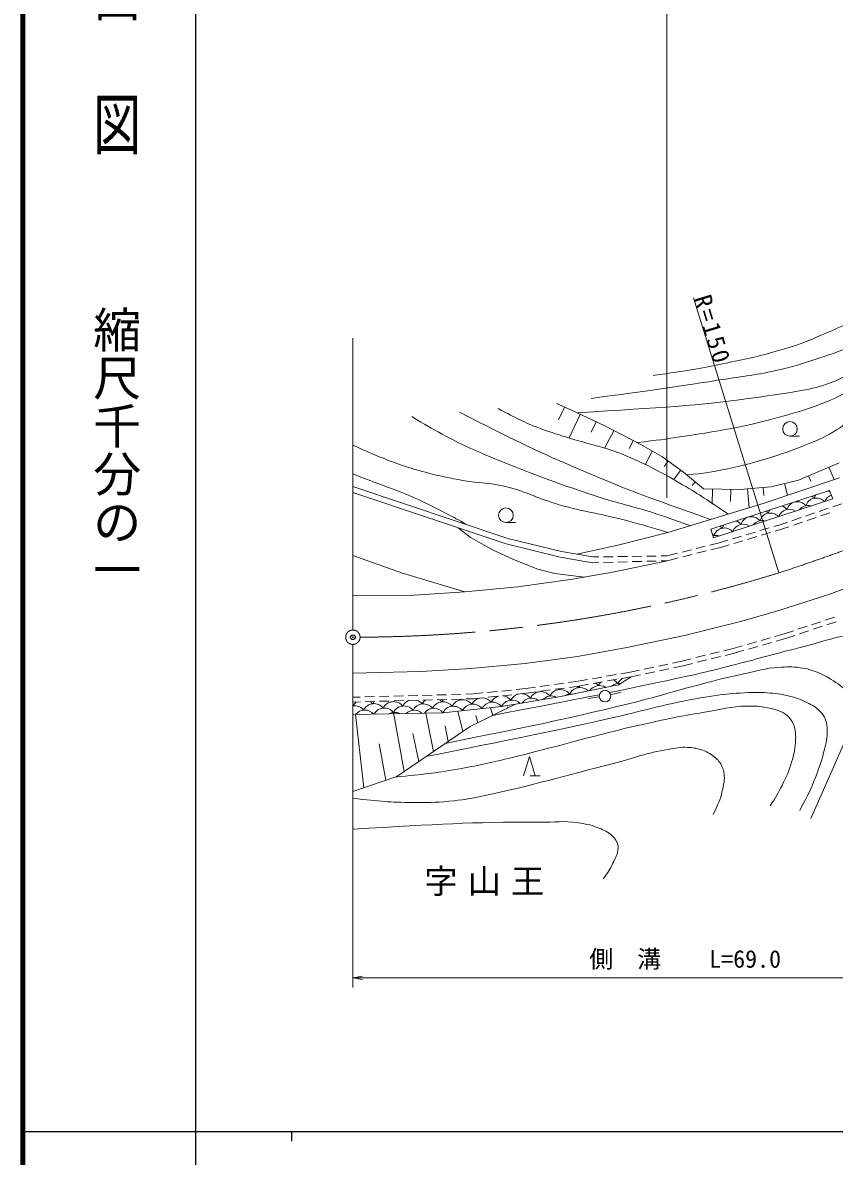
# Model space of a CAD drawing. Units: millimetres at full size, sheet at 1:1000; details may follow other scales. Extents: x 40000 to 680000, y 20000 to 380000.
# Drawn here: x 40000 to 124529, y 202409 to 320481 of the extents above; entities that cross this region are included whole.
import ezdxf
from ezdxf.enums import TextEntityAlignment as Align

# ---------------------------------------------------------------- set-up
doc = ezdxf.new("R2010")
doc.units = ezdxf.units.MM
doc.header["$LTSCALE"] = 1000
doc.header["$PDMODE"] = 32
doc.header["$PDSIZE"] = 500
doc.linetypes.add('CHAIN', pattern=[18.5, 12, -1.5, 3.5, -1.5])
for name, color, linetype, lineweight in [('M-BGD', 7, 'Continuous', 13), ('M-BMK', 2, 'CHAIN', 13), ('M-BMK-OTRS', 5, 'Continuous', 13), ('M-STR-HTXT', 7, 'Continuous', 13), ('M-TTL', 2, 'Continuous', 140), ('M-TTL-BAND', 7, 'Continuous', 25), ('M-WORK', 1, 'Continuous', 13)]:
    doc.layers.add(name, color=color, linetype=linetype, lineweight=lineweight)
doc.layers.add('M-BMK-HTXT', color=7, linetype='Continuous')
doc.layers.add('M-OTRS', color=6, linetype='Continuous')
doc.styles.add('@ＭＳ ゴシック', font='')
doc.styles.add('ＭＳ ゴシック', font='')
doc.styles.get('@ＭＳ ゴシック').set_extended_font_data('@MS Gothic')
doc.styles.get('ＭＳ ゴシック').set_extended_font_data('MS Gothic')

# ---------------------------------------------------------------- blocks, each defined once
blk = doc.blocks.new('open_arrow')
at = {"color": 0, "linetype": 'Continuous', "lineweight": -2}
blk.add_lwpolyline([(7.5, 1.25), (0, 0), (7.5, -1.25)], dxfattribs=at)

msp = doc.modelspace()

# ---------------------------------------------------------------- linework, layer by layer
at = {"layer": 'M-BGD'}
msp.add_line((125989, 246498), (122086, 237602), dxfattribs=at)
at = {"layer": 'M-BMK'}
msp.add_circle((74389, 256475), 750, dxfattribs=at)
for centre, radius, start, end in [((53533, 462826), 210034, 288.08644, 296.32774), ((74425, 406475), 150000, 270.27253, 287.18263)]:
    msp.add_arc(centre, radius, start, end, dxfattribs=at)
at = {"layer": 'M-BMK-OTRS'}
for p, q in [((74389, 287617), (74383, 257225)), ((74389, 255725), (74383, 225332))]:
    msp.add_line(p, q, dxfattribs=at)
at = {"layer": 'M-OTRS'}
msp.add_point((74389, 256475), dxfattribs=at)
at = {"layer": 'M-STR-HTXT'}
for p, q in [((107099, 271000), (107099, 335000)), ((118738, 263170), (109874, 291830)), ((74387, 244725), (74387, 220000)), ((74387, 221000), (143590, 221000))]:
    msp.add_line(p, q, dxfattribs=at)
at = {"layer": 'M-TTL'}
msp.add_line((40000, 380000), (40000, 20000), dxfattribs=at)
at = {"layer": 'M-TTL-BAND'}
for p, q in [((58000, 370000), (58000, 20000)), ((40000, 205000), (579000, 205000)), ((68000, 205000), (68000, 204000))]:
    msp.add_line(p, q, dxfattribs=at)
at = {"layer": 'M-WORK'}
for p, q in [((95591, 280834), (97071, 280174)), ((96417, 280447), (95791, 279110)), ((97071, 280174), (100548, 278516)), ((98069, 279675), (96930, 277239)), ((99722, 278902), (99216, 277821)), ((100548, 278516), (104380, 276548)), ((101553, 277982), (100592, 276172)), ((103563, 276915), (103149, 276135)), ((104380, 276548), (106578, 275314)), ((119912, 277411), (120912, 277411)), ((105573, 275847), (104824, 274436)), ((106578, 275314), (108819, 273682)), ((107230, 274828), (106795, 274245)), ((120782, 272842), (125034, 274645)), ((123971, 274194), (124520, 272900)), ((108533, 273857), (107788, 272856)), ((108819, 273682), (110887, 271924)), ((117208, 270433), (125066, 273084)), ((117913, 272127), (120782, 272842)), ((121845, 273292), (122086, 272726)), ((74392, 272174), (90521, 266761)), ((110036, 272648), (109722, 272279)), ((110887, 271924), (114699, 271857)), ((111684, 267716), (124040, 271763)), ((111840, 271907), (111812, 270316)), ((113746, 271874), (113724, 270617)), ((114699, 271857), (117913, 272127)), ((115503, 271925), (115667, 269961)), ((117109, 272060), (117177, 271252)), ((119347, 272484), (119653, 271258)), ((124040, 271763), (124377, 270879)), ((74392, 271541), (90354, 266184)), ((107206, 267373), (117208, 270433)), ((111930, 266811), (124377, 270879)), ((122481, 269416), (121534, 269095)), ((123902, 269899), (122955, 269577)), ((123118, 269105), (124065, 269426)), ((125322, 270381), (124375, 270060)), ((90330, 268417), (91330, 268417)), ((118984, 268228), (118221, 268002)), ((119641, 268452), (118984, 268228)), ((121061, 268934), (120114, 268612)), ((120277, 268140), (121224, 268461)), ((121698, 268622), (122645, 268944)), ((85369, 267857), (86650, 266877)), ((86650, 266877), (88987, 265535)), ((101990, 266054), (107206, 267373)), ((111930, 266811), (111684, 267716)), ((114866, 267004), (113908, 266719)), ((116304, 267431), (115346, 267146)), ((115488, 266667), (116446, 266952)), ((117742, 267859), (116783, 267574)), ((116925, 267095), (117884, 267380)), ((118363, 267522), (119135, 267752)), ((119135, 267752), (119804, 267979)), ((90354, 266184), (95983, 264798)), ((90521, 266761), (96105, 265386)), ((97717, 265113), (101990, 266054)), ((111095, 265954), (110125, 265710)), ((112666, 266349), (111580, 266076)), ((111669, 265583), (112799, 265867)), ((113429, 266576), (112666, 266349)), ((112799, 265867), (113571, 266097)), ((114050, 266239), (115008, 266524)), ((79557, 263131), (74391, 264971)), ((88987, 265535), (91118, 264564)), ((91118, 264564), (93658, 263555)), ((95983, 264798), (99338, 264231)), ((96105, 265386), (99381, 264832)), ((99990, 264841), (99381, 264832)), ((101490, 264864), (100490, 264849)), ((102990, 264887), (101990, 264872)), ((104490, 264909), (103490, 264894)), ((105989, 264932), (104989, 264917)), ((107099, 264949), (106489, 264940)), ((108185, 265222), (107099, 264949)), ((107145, 264445), (108275, 264729)), ((109640, 265588), (108670, 265344)), ((108760, 264851), (109729, 265095)), ((110214, 265217), (111184, 265461)), ((93658, 263555), (95409, 263114)), ((99993, 264249), (99338, 264231)), ((101492, 264290), (100492, 264263)), ((101439, 263250), (107145, 264445)), ((102991, 264331), (101992, 264304)), ((104491, 264372), (103491, 264345)), ((105990, 264413), (104991, 264386)), ((107145, 264445), (106490, 264427)), ((86037, 261188), (79557, 263131)), ((91580, 261737), (97266, 262525)), ((95409, 263114), (98490, 262737)), ((97266, 262525), (101439, 263250)), ((123974, 260928), (129121, 262851)), ((80764, 260861), (86037, 261188)), ((86037, 261188), (91580, 261737)), ((80764, 260861), (74390, 260825)), ((118844, 259275), (123974, 260928)), ((114905, 258149), (118844, 259275)), ((108941, 256649), (114905, 258149)), ((121693, 257616), (120743, 257302)), ((123117, 258087), (122167, 257773)), ((123273, 257612), (122324, 257298)), ((124547, 258560), (123592, 258244)), ((124712, 258088), (123748, 257769)), ((102922, 255389), (108941, 256649)), ((117862, 256415), (116901, 256140)), ((119313, 256829), (118343, 256552)), ((119460, 256352), (118481, 256072)), ((120268, 257145), (119313, 256829)), ((120425, 256670), (119460, 256352)), ((121849, 257141), (120899, 256827)), ((97788, 254473), (102922, 255389)), ((114008, 255313), (113032, 255071)), ((114978, 255590), (114008, 255313)), ((115116, 255109), (114137, 254829)), ((116420, 256002), (115459, 255727)), ((116558, 255522), (115597, 255247)), ((118000, 255934), (117039, 255659)), ((92344, 253741), (97788, 254473)), ((108658, 253988), (107674, 253780)), ((109635, 254229), (108658, 253988)), ((111091, 254590), (110120, 254350)), ((111211, 254105), (110240, 253864)), ((112547, 254951), (111576, 254710)), ((112667, 254465), (111696, 254225)), ((114137, 254829), (113152, 254586)), ((81482, 252902), (74388, 252725)), ((81482, 252902), (86675, 253214)), ((86675, 253214), (92344, 253741)), ((103265, 252848), (102284, 252674)), ((104249, 253056), (103265, 252848)), ((105717, 253366), (104739, 253160)), ((105821, 252877), (104842, 252670)), ((107185, 253676), (106206, 253470)), ((107288, 253187), (106310, 252981)), ((108770, 253500), (107777, 253291)), ((109755, 253744), (108770, 253500)), ((96367, 251680), (95377, 251542)), ((102066, 251519), (95654, 250219)), ((97858, 251886), (96862, 251748)), ((98838, 252061), (97858, 251886)), ((98925, 251568), (97936, 251392)), ((100315, 252323), (99331, 252148)), ((100402, 251831), (99418, 251656)), ((101792, 252586), (100808, 252411)), ((101879, 252094), (100894, 251919)), ((103360, 252357), (102066, 251519)), ((103360, 252357), (102371, 252181)), ((104353, 252567), (103360, 252357)), ((78149, 250326), (77150, 250299)), ((79649, 250367), (78649, 250340)), ((81148, 250407), (80148, 250380)), ((82648, 250448), (81648, 250421)), ((84147, 250488), (83147, 250461)), ((85647, 250528), (84647, 250501)), ((86909, 250562), (86146, 250542)), ((87914, 250666), (86909, 250562)), ((89406, 250820), (88411, 250718)), ((89461, 250323), (88467, 250221)), ((90898, 250974), (89903, 250872)), ((90954, 250477), (89959, 250375)), ((92400, 251129), (91395, 251026)), ((92460, 250633), (91451, 250529)), ((93396, 251267), (92400, 251129)), ((93465, 250772), (92460, 250633)), ((94881, 251473), (93891, 251336)), ((94950, 250978), (93960, 250841)), ((96436, 251184), (95446, 251047)), ((97936, 251392), (96932, 251253)), ((101228, 250482), (102344, 250766)), ((75176, 249746), (74387, 249725)), ((75150, 250245), (74388, 250225)), ((76650, 250286), (75650, 250259)), ((76675, 249787), (75676, 249760)), ((78175, 249827), (77175, 249800)), ((79674, 249868), (78675, 249841)), ((81174, 249908), (80174, 249881)), ((82673, 249949), (81674, 249922)), ((84173, 249990), (83173, 249963)), ((89879, 249253), (83768, 248614)), ((85672, 250030), (84672, 250003)), ((86960, 250065), (86172, 250044)), ((91325, 249495), (86611, 247183)), ((87969, 250169), (86960, 250065)), ((88968, 248339), (88725, 249133)), ((95654, 250219), (89879, 249253)), ((90540, 249110), (90472, 249249)), ((100040, 250255), (98913, 250106)), ((83768, 248614), (74387, 248411)), ((75527, 240795), (74668, 248417)), ((79717, 242487), (78617, 248642)), ((82781, 244574), (82001, 248576)), ((85845, 246661), (85329, 248777)), ((87397, 247568), (87208, 248327)), ((86611, 247183), (78952, 241965)), ((84313, 245618), (83993, 247253)), ((81249, 243530), (80649, 246455)), ((77810, 241575), (77123, 245383)), ((92167, 242037), (92767, 244037)), ((92767, 244037), (93367, 242037)), ((78952, 241965), (74386, 240405)), ((92847, 242037), (93887, 242037))]:
    msp.add_line(p, q, dxfattribs=at)
for centre, radius in [((119912, 278171), 760), ((90330, 269177), 760), ((100648, 250335), 600)]:
    msp.add_circle(centre, radius, dxfattribs=at)
for centre, radius, start, end in [((123516, 270625), 1133, 58.72968, 72.21082), ((120690, 269453), 1133, 39.29041, 163.14551), ((122652, 269842), 1133, 41.44312, 163.14551), ((121554, 270236), 1133, 39.29047, 54.81104), ((123516, 270625), 1133, 144.05762, 163.14551), ((124614, 270231), 1133, 110.39612, 160.67725), ((117864, 268281), 1133, 41.27441, 163.14551), ((116767, 268675), 1133, 39.29047, 54.40527), ((118729, 269064), 1133, 144.60999, 163.14551), ((119826, 268670), 1133, 55.31909, 160.87213), ((118729, 269064), 1133, 39.29047, 71.65839), ((121788, 269059), 1133, 72.80664, 143.38464), ((111979, 267114), 1133, 39.29047, 54.00165), ((113941, 267503), 1133, 145.15527, 163.14551), ((115038, 267109), 1133, 55.12476, 161.06653), ((113941, 267503), 1133, 39.29047, 71.11304), ((115903, 267892), 1133, 39.29041, 163.14551), ((117000, 267498), 1133, 72.53918, 143.65198), ((111115, 266331), 1133, 39.29047, 51.58563), ((112212, 265937), 1133, 72.27356, 107.39331), ((113077, 266720), 1133, 41.10596, 163.14551), ((98995, 250689), 1212, 38.31357, 56.51709), ((101032, 250902), 1212, 132.33292, 153.63293), ((102109, 250448), 1212, 82.49896, 130.61624), ((101032, 250902), 1212, 38.31357, 67.84442), ((103069, 251115), 1212, 114.83795, 153.63293), ((103069, 251115), 1212, 79.79416, 85.33939), ((89887, 249169), 1212, 106.36829, 153.63293), ((89887, 249169), 1212, 38.31357, 85.41992), ((91924, 249382), 1212, 107.08011, 153.63293), ((91924, 249382), 1212, 38.31357, 84.7081), ((93961, 249595), 1212, 38.31357, 153.63293), ((95038, 249141), 1212, 62.00766, 136.98367), ((95998, 249809), 1212, 38.31357, 153.63293), ((94921, 250263), 1212, 38.31357, 43.45828), ((96958, 250476), 1212, 148.23215, 153.63293), ((97075, 249354), 1212, 80.26419, 122.65396), ((98035, 250022), 1212, 44.84009, 153.63293), ((96958, 250476), 1212, 38.31357, 47.55942), ((98995, 250689), 1212, 143.66025, 153.63293), ((100072, 250235), 1212, 56.83618, 146.082), ((74551, 248131), 1212, 38.31357, 98.17142), ((75511, 248798), 1212, 129.44666, 153.63293), ((76588, 248344), 1212, 38.31357, 153.63293), ((75511, 248798), 1212, 38.31357, 53.65457), ((77548, 249011), 1212, 140.34045, 153.63293), ((78625, 248557), 1212, 38.31357, 153.63293), ((79702, 248103), 1212, 38.31357, 153.63293), ((80662, 248771), 1212, 113.57333, 153.63293), ((81739, 248317), 1212, 38.31357, 153.63293), ((80662, 248771), 1212, 38.31357, 69.52786), ((82699, 248984), 1212, 128.73151, 153.63293), ((83776, 248530), 1212, 38.31357, 153.63293), ((82699, 248984), 1212, 38.31357, 54.36969), ((84736, 249197), 1212, 139.75867, 153.63293), ((84854, 248076), 1212, 38.31357, 153.63293), ((85813, 248743), 1212, 38.31357, 153.63293), ((84736, 249197), 1212, 38.31357, 43.34253), ((86890, 248289), 1212, 38.31357, 153.63293), ((87850, 248956), 1212, 105.60501, 153.63293), ((88927, 248502), 1212, 38.31357, 153.63293), ((87850, 248956), 1212, 38.31357, 86.1832), ((90965, 248715), 1212, 45.3584, 153.63293), ((93001, 248928), 1212, 53.09909, 145.89224), ((75628, 247677), 1212, 40.09433, 142.38669), ((77665, 247890), 1212, 38.31357, 152.03683), ((78743, 247436), 1212, 63.08536, 119.39566), ((80780, 247649), 1212, 49.16418, 133.3168), ((82817, 247863), 1212, 38.31357, 144.16745)]:
    msp.add_arc(centre, radius, start, end, dxfattribs=at)
for points, knots in [([(109185, 273371), (111093, 273580), (111659, 273656), (113223, 273965), (115106, 274337), (116136, 274667), (117969, 275236), (119536, 275723), (120412, 276015), (121925, 276649), (123061, 277125), (123703, 277404), (124747, 278059), (125626, 278610), (126107, 278945), (126897, 279617), (130429, 282623), (132377, 284360), (135588, 287706), (136819, 288989), (137534, 289692), (138631, 291091), (139730, 292493), (140338, 293289), (141316, 294778), (142018, 295847), (142249, 296219), (143033, 297565)], [0, 0, 0, 0, 1, 1, 1, 2, 2, 2, 3, 3, 3, 4, 4, 4, 5, 5, 5, 6, 6, 6, 7, 7, 7, 8, 8, 8, 9, 9, 9, 9]), ([(103977, 276755), (106213, 276992), (106836, 277097), (108661, 277368), (113234, 278048), (115803, 278520), (120247, 279795), (121669, 280203), (122459, 280470), (123824, 281042), (124875, 281483), (125445, 281788), (126408, 282396), (127638, 283173), (128265, 283703), (129399, 284613), (130665, 285630), (131348, 286237), (132509, 287371), (133839, 288669), (134494, 289486), (135693, 290905), (137420, 292949), (137933, 293726), (139817, 296374)], [0, 0, 0, 0, 1, 1, 1, 2, 2, 2, 3, 3, 3, 4, 4, 4, 5, 5, 5, 6, 6, 6, 7, 7, 7, 8, 8, 8, 8]), ([(97757, 279846), (106937, 280456), (109499, 280453), (116946, 281525), (118569, 281759), (119484, 281861), (121097, 282164), (122302, 282390), (122981, 282545), (124131, 282973), (124905, 283260), (125326, 283467), (126034, 283890), (127045, 284493), (127561, 284915), (128482, 285649), (129721, 286638), (130368, 287254), (131488, 288376), (132649, 289538), (133199, 290284), (134255, 291542), (135516, 293044), (135906, 293562), (137379, 295471)], [0, 0, 0, 0, 1, 1, 1, 2, 2, 2, 3, 3, 3, 4, 4, 4, 5, 5, 5, 6, 6, 6, 7, 7, 7, 8, 8, 8, 8]), ([(99209, 281340), (105589, 282216), (107241, 282416), (112370, 283235), (114748, 283614), (116098, 283738), (118453, 284239), (120225, 284616), (121185, 284969), (122907, 285530), (124447, 286031), (125310, 286330), (126779, 287010), (127718, 287444), (128229, 287731), (129094, 288298), (129939, 288853), (130387, 289210), (131128, 289897), (131979, 290686), (132397, 291191), (133132, 292089), (133890, 293014), (134127, 293370), (134933, 294566)], [0, 0, 0, 0, 1, 1, 1, 2, 2, 2, 3, 3, 3, 4, 4, 4, 5, 5, 5, 6, 6, 6, 7, 7, 7, 8, 8, 8, 8]), ([(105665, 283730), (109390, 284284), (110430, 284411), (113443, 285059), (115575, 285518), (116779, 285753), (118871, 286371), (120208, 286765), (120965, 286981), (122244, 287534), (124522, 288518), (125839, 289012), (127980, 290267), (128809, 290753), (129271, 291039), (130024, 291636), (130834, 292277), (131101, 292568), (131941, 293458)], [0, 0, 0, 0, 1, 1, 1, 2, 2, 2, 3, 3, 3, 4, 4, 4, 5, 5, 5, 6, 6, 6, 6]), ([(85492, 279917), (91190, 277013), (92795, 276196), (97614, 274113), (102456, 272021), (105238, 271009), (110209, 269245), (110775, 269044), (110957, 268974), (111660, 268735)], [0, 0, 0, 0, 1, 1, 1, 2, 2, 2, 3, 3, 3, 3]), ([(89519, 280283), (91534, 279235), (92129, 278892), (93895, 278221), (95143, 277748), (95866, 277547), (97142, 277154), (98872, 276621), (99881, 276448), (101590, 275850), (102967, 275367), (103712, 275020), (105023, 274381), (106503, 273659), (107298, 273187), (108720, 272357), (110630, 271243), (111245, 270805), (113481, 269293)], [0, 0, 0, 0, 1, 1, 1, 2, 2, 2, 3, 3, 3, 4, 4, 4, 5, 5, 5, 6, 6, 6, 6]), ([(80521, 279466), (81999, 278547), (82433, 278303), (83694, 277618), (85705, 276527), (86886, 276011), (89001, 275137), (93365, 273335), (95857, 272426), (100349, 270973), (102340, 270329), (103503, 270125), (105495, 269484), (107086, 268971), (107610, 268789), (109541, 268087)], [0, 0, 0, 0, 1, 1, 1, 2, 2, 2, 3, 3, 3, 4, 4, 4, 5, 5, 5, 5]), ([(74414, 276480), (75893, 275785), (76324, 275601), (77577, 275107), (79375, 274397), (80407, 274046), (82278, 273562), (83658, 273205), (84445, 273056), (85848, 272808), (87621, 272494), (88666, 272595), (90410, 272148), (92597, 271588), (93707, 270892), (95878, 270274), (98636, 269489), (100257, 269344), (103023, 268589), (104664, 268140), (105209, 267989), (107206, 267373)], [0, 0, 0, 0, 1, 1, 1, 2, 2, 2, 3, 3, 3, 4, 4, 4, 5, 5, 5, 6, 6, 6, 7, 7, 7, 7]), ([(74369, 273480), (79062, 271683), (80510, 271293), (84181, 269335), (84988, 268905), (85282, 268769), (86229, 268202)], [0, 0, 0, 0, 1, 1, 1, 2, 2, 2, 2]), ([(101098, 250712), (107217, 251980), (108857, 252277), (113776, 253513), (116483, 254193), (117980, 254649), (120684, 255339), (123027, 255938), (124308, 256423), (126688, 256846), (127848, 257052), (128543, 257582), (129675, 257257), (130026, 257157), (130205, 257115), (130544, 256914)], [0, 0, 0, 0, 1, 1, 1, 2, 2, 2, 3, 3, 3, 4, 4, 4, 5, 5, 5, 5]), ([(84010, 245411), (93221, 247286), (95683, 247736), (103090, 249549), (107785, 250698), (110342, 251644), (115070, 252651), (116493, 252954), (117279, 253254), (118732, 253334), (119609, 253383), (120113, 253437), (120980, 253302), (121715, 253188), (122125, 253075), (122815, 252799), (123587, 252490), (123971, 252206), (124678, 251766), (125385, 251326), (125682, 250925), (126415, 250528), (126836, 250300), (126998, 250217), (127522, 250005)], [0, 0, 0, 0, 1, 1, 1, 2, 2, 2, 3, 3, 3, 4, 4, 4, 5, 5, 5, 6, 6, 6, 7, 7, 7, 8, 8, 8, 8]), ([(82001, 244043), (91250, 245906), (93639, 246352), (101062, 248003), (104590, 248787), (106525, 249428), (110084, 250055), (111545, 250313), (112364, 250494), (113844, 250597), (115157, 250688), (115898, 250771), (117213, 250700), (118141, 250650), (118672, 250624), (119574, 250396), (120411, 250184), (120900, 250080), (121666, 249682), (122235, 249386), (122585, 249231), (123030, 248769), (123317, 248471), (123459, 248268), (123606, 247881), (123768, 247453), (123794, 247181), (123787, 246723), (123776, 245974), (123702, 245551), (123520, 244825), (123244, 243721), (123029, 243116), (122628, 242051), (122077, 240588), (121790, 240092), (120920, 238431)], [0, 0, 0, 0, 1, 1, 1, 2, 2, 2, 3, 3, 3, 4, 4, 4, 5, 5, 5, 6, 6, 6, 7, 7, 7, 8, 8, 8, 9, 9, 9, 10, 10, 10, 11, 11, 11, 12, 12, 12, 12]), ([(78802, 241914), (81902, 242219), (82787, 242288), (85311, 242732), (87392, 243098), (88546, 243367), (90601, 243857), (95751, 245085), (98576, 246020), (103737, 247205), (106556, 247852), (108143, 248202), (110999, 248662), (112739, 248943), (113704, 249282), (115467, 249298), (116285, 249305), (116759, 249323), (117555, 249134), (118193, 248983), (118578, 248934), (119153, 248619), (119501, 248428), (119697, 248292), (119942, 247982), (120218, 247632), (120312, 247375), (120403, 246939), (120521, 246376), (120524, 246041), (120473, 245468), (120401, 244669), (120322, 244217), (120085, 243451), (119783, 242478), (119535, 241955), (119081, 241043), (118654, 240188), (118471, 239893), (117859, 238924)], [0, 0, 0, 0, 1, 1, 1, 2, 2, 2, 3, 3, 3, 4, 4, 4, 5, 5, 5, 6, 6, 6, 7, 7, 7, 8, 8, 8, 9, 9, 9, 10, 10, 10, 11, 11, 11, 12, 12, 12, 13, 13, 13, 13]), ([(74385, 239691), (77313, 239397), (78164, 239268), (80596, 239267), (82076, 239267), (82911, 239240), (84383, 239389), (85799, 239532), (86591, 239655), (87983, 239950), (93313, 241082), (96235, 241989), (101517, 243326), (103750, 243891), (104953, 244439), (107229, 244793), (108013, 244914), (108458, 245050), (109250, 245002), (109787, 244970), (110093, 244934), (110608, 244778), (111130, 244621), (111412, 244468), (111851, 244145), (112233, 243864), (112456, 243681), (112695, 243271), (112945, 242842), (113046, 242553), (113071, 242057), (113102, 241438), (112989, 241090), (112860, 240483), (112646, 239474), (112421, 239103), (111905, 238020)], [0, 0, 0, 0, 1, 1, 1, 2, 2, 2, 3, 3, 3, 4, 4, 4, 5, 5, 5, 6, 6, 6, 7, 7, 7, 8, 8, 8, 9, 9, 9, 10, 10, 10, 11, 11, 11, 12, 12, 12, 12]), ([(74385, 236499), (83738, 236985), (86266, 237253), (93889, 237198), (95430, 237187), (96313, 237391), (97834, 237142), (98625, 237012), (99092, 236979), (99831, 236668), (100411, 236424), (100779, 236325), (101253, 235911), (101559, 235644), (101755, 235480), (101909, 235104), (102033, 234798), (102025, 234588), (101977, 234261), (101896, 233710), (101708, 233431), (101469, 232927), (101158, 232267), (100976, 232041), (100475, 231344)], [0, 0, 0, 0, 1, 1, 1, 2, 2, 2, 3, 3, 3, 4, 4, 4, 5, 5, 5, 6, 6, 6, 7, 7, 7, 8, 8, 8, 8])]:
    msp.add_open_spline(points, degree=3, knots=knots, dxfattribs=at)
msp.add_open_spline([(88968, 248339), (94515, 249407), (94515, 249407), (100061, 250474)], degree=3, dxfattribs=at)

# ---------------------------------------------------------------- block references
at = {"layer": 'M-STR-HTXT', "xscale": 133, "yscale": 133}
msp.add_blockref('open_arrow', (74387, 221000), dxfattribs=at)

# ---------------------------------------------------------------- texts
at = {"layer": 'M-BMK-HTXT', "insert": (81813, 229511), "char_height": 2566, "attachment_point": 7, "style": 'ＭＳ ゴシック'}
msp.add_mtext('\\T1.29;字山王', dxfattribs=at)
at = {"layer": 'M-STR-HTXT', "style": 'ＭＳ ゴシック'}
msp.add_text('側\u3000溝\u3000\u3000L=69.0', height=1833, dxfattribs=at).set_placement((108989, 221500), align=Align.BOTTOM_CENTER)
at = {"layer": 'M-STR-HTXT', "insert": (109854, 291789), "char_height": 1833, "attachment_point": 7, "rotation": 286.9, "style": 'ＭＳ ゴシック'}
msp.add_mtext('\\T1.2;R=150', dxfattribs=at)
at = {"layer": 'M-TTL-BAND', "style": '@ＭＳ ゴシック', "width": 1.4}
msp.add_text('平  面  図', height=3666, rotation=270, dxfattribs=at).set_placement((49777, 306475), align=Align.MIDDLE_RIGHT)
at = {"layer": 'M-TTL-BAND', "style": '@ＭＳ ゴシック'}
msp.add_text('縮尺千分の一', height=3666, rotation=270, dxfattribs=at).set_placement((49777, 261030), align=Align.MIDDLE_RIGHT)

doc.saveas('drawing.dxf')
